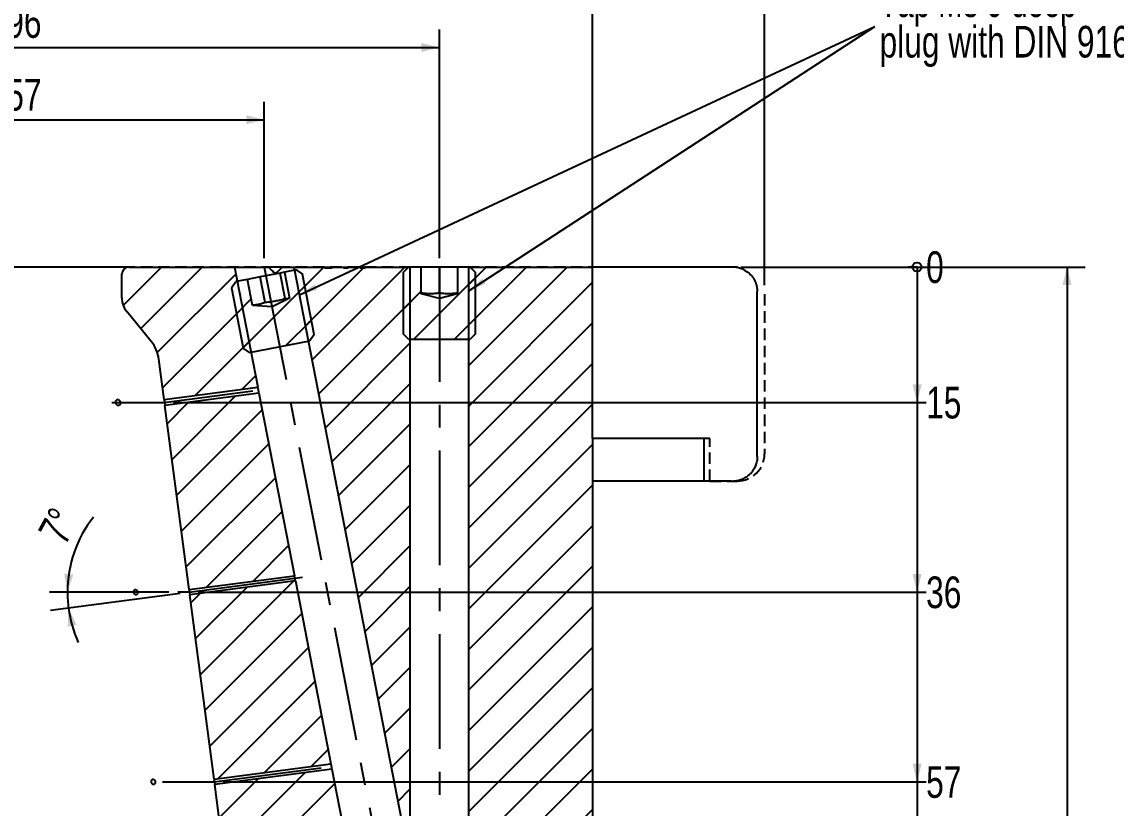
# Model space of a CAD drawing. Header units: millimetres. Extents: x 8 to 871, y 8 to 585.
# Drawn here: x 356 to 477.1, y 369.9 to 457 of the extents above; entities that cross this region are included whole.
import ezdxf

# ---------------------------------------------------------------- set-up
doc = ezdxf.new("R2010")
doc.units = ezdxf.units.MM
doc.linetypes.add('CENTERX2', pattern=[20.32, 12.7, -2.54, 2.54, -2.54])
doc.linetypes.add('HIDDEN', pattern=[1.905, 1.27, -0.635])
for name, color, linetype in [('CENTERLINE', 4, 'CENTERX2'), ('DIMENSIONS', 2, 'Continuous'), ('HATCH', 3, 'Continuous'), ('HIDDEN', 3, 'HIDDEN'), ('TEXT', 2, 'Continuous')]:
    doc.layers.add(name, color=color, linetype=linetype)
doc.layers.add('OUTLINE', color=7, linetype='Continuous', lineweight=25)
doc.styles.add('SLDTEXTSTYLE0', font='TXT', dxfattribs={"width": 0.75})
doc.styles.add('SLDTEXTSTYLE3', font='TXT', dxfattribs={"width": 0.692308})
doc.dimstyles.new('SLDDIMSTYLE1', dxfattribs={"dimtxt": 3.5, "dimasz": 2, "dimexe": 0, "dimexo": 0.0625, "dimgap": 0.875, "dimtad": 1, "dimdec": 0, "dimrnd": 1e-09, "dimzin": 12, "dimdsep": 46, "dimtxsty": 'SLDTEXTSTYLE0', "dimsah": 1, "dimcen": 0.09, "dimadec": 0, "dimazin": 3, "dimtfac": 1, "dimtdec": 0, "dimtofl": 0, "dimtmove": 0, "dimatfit": 3, "dimfxl": 0, "dimfrac": 2, "dimtolj": 1, "dimtzin": 12, "dimarcsym": 0})
doc.dimstyles.new('SLDDIMSTYLE18', dxfattribs={"dimtxt": 0.18, "dimasz": 2, "dimexe": 0, "dimexo": 0.0625, "dimgap": 0, "dimtad": 0, "dimtih": 1, "dimtoh": 1, "dimdec": 0, "dimrnd": 1e-09, "dimzin": 0, "dimdsep": 46, "dimtxsty": 'Standard', "dimsah": 1, "dimcen": 0.09, "dimadec": 0, "dimazin": 0, "dimtfac": 2, "dimtdec": 0, "dimtofl": 0, "dimtmove": 0, "dimatfit": 3, "dimfxl": 0, "dimfrac": 2, "dimtolj": 1, "dimtzin": 0, "dimarcsym": 0})
doc.dimstyles.new('SLDDIMSTYLE2', dxfattribs={"dimtxt": 3.5, "dimasz": 2, "dimexe": 0, "dimexo": 0.0625, "dimgap": 0.875, "dimtad": 1, "dimrnd": 1e-09, "dimzin": 12, "dimdsep": 46, "dimtxsty": 'SLDTEXTSTYLE0', "dimsah": 1, "dimcen": 0.09, "dimadec": 0, "dimazin": 3, "dimtfac": 1, "dimtofl": 0, "dimtmove": 0, "dimatfit": 3, "dimfxl": 0, "dimfrac": 2, "dimtolj": 1, "dimtzin": 12, "dimarcsym": 0})
doc.dimstyles.new('SLDDIMSTYLE3', dxfattribs={"dimtxt": 3.5, "dimasz": 2, "dimexe": 0, "dimexo": 0.0625, "dimgap": 0.875, "dimtad": 1, "dimrnd": 1e-09, "dimzin": 12, "dimdsep": 46, "dimtxsty": 'SLDTEXTSTYLE0', "dimsah": 1, "dimcen": 0.09, "dimadec": 0, "dimazin": 3, "dimtol": 1, "dimtp": 0.05, "dimtm": 0.05, "dimtfac": 1, "dimtofl": 0, "dimtmove": 0, "dimatfit": 3, "dimfxl": 0, "dimfrac": 2, "dimtolj": 1, "dimarcsym": 0})
doc.dimstyles.new('SLDDIMSTYLE4', dxfattribs={"dimtxt": 3.5, "dimasz": 2, "dimexe": 0, "dimexo": 0.0625, "dimgap": 0.875, "dimtad": 1, "dimrnd": 1e-09, "dimzin": 12, "dimdsep": 46, "dimtxsty": 'SLDTEXTSTYLE0', "dimsah": 1, "dimcen": 0.09, "dimadec": 0, "dimazin": 3, "dimtol": 1, "dimtp": 0.1, "dimtfac": 1, "dimtofl": 0, "dimtmove": 0, "dimatfit": 3, "dimfxl": 0, "dimfrac": 2, "dimtolj": 1, "dimarcsym": 0})
doc.dimstyles.new('SLDDIMSTYLE5', dxfattribs={"dimtxt": 3.5, "dimasz": 0.333333, "dimexe": 0, "dimexo": 0.0625, "dimgap": 0.875, "dimtad": 0, "dimtih": 1, "dimtoh": 1, "dimdec": 0, "dimrnd": 1e-09, "dimdsep": 46, "dimtxsty": 'SLDTEXTSTYLE0', "dimblk1": 'ORIGIN', "dimblk2": 'ORIGIN', "dimsah": 1, "dimcen": 0.09, "dimadec": 0, "dimazin": 2, "dimtfac": 1, "dimtdec": 0, "dimtofl": 0, "dimtmove": 0, "dimatfit": 3, "dimldrblk": 'ORIGIN', "dimfxl": 0, "dimfrac": 2, "dimtolj": 1, "dimtzin": 12, "dimarcsym": 0})
doc.dimstyles.new('SLDDIMSTYLE6', dxfattribs={"dimtxt": 3.5, "dimasz": 2, "dimexe": 0, "dimexo": 0.0625, "dimgap": 0.875, "dimtad": 0, "dimtih": 1, "dimtoh": 1, "dimrnd": 1e-09, "dimzin": 12, "dimdsep": 46, "dimtxsty": 'SLDTEXTSTYLE0', "dimsah": 1, "dimcen": 0.09, "dimadec": 0, "dimazin": 3, "dimtfac": 1, "dimtofl": 0, "dimtmove": 0, "dimatfit": 3, "dimfxl": 0, "dimfrac": 2, "dimtolj": 1, "dimtzin": 12, "dimarcsym": 0})
doc.dimstyles.new('SLDDIMSTYLE7', dxfattribs={"dimtxt": 3.5, "dimasz": 2, "dimexe": 0, "dimexo": 0.0625, "dimgap": 0.875, "dimtad": 1, "dimdec": 4, "dimzin": 12, "dimdsep": 46, "dimtxsty": 'SLDTEXTSTYLE0', "dimsah": 1, "dimcen": 0.09, "dimadec": 0, "dimazin": 3, "dimtfac": 1, "dimtdec": 0, "dimtofl": 0, "dimtmove": 0, "dimatfit": 3, "dimfxl": 0, "dimfrac": 2, "dimtolj": 1, "dimtzin": 12, "dimarcsym": 0})

# ---------------------------------------------------------------- blocks, each defined once
blk = doc.blocks.new('_D_1')
at = {"layer": 'DIMENSIONS'}
for p, q in [((325.59, 430.83), (325.59, 448.14)), ((382.83, 430.83), (382.83, 448.14)), ((325.59, 446.14), (382.83, 446.14))]:
    blk.add_line(p, q, dxfattribs=at)
for points in [[(325.59, 446.14), (327.59, 445.64), (327.59, 446.64)], [(382.83, 446.14), (380.83, 446.64), (380.83, 445.64)]]:
    blk.add_solid(points, dxfattribs=at)
at = {"layer": 'DIMENSIONS', "char_height": 3.5, "attachment_point": 1, "style": 'SLDTEXTSTYLE0'}
for s, insert in [('%%c', (348.99, 450.65)), ('57', (354.26, 450.65))]:
    blk.add_mtext(s, dxfattribs=dict(at, insert=insert))
blk = doc.blocks.new('_D_2')
at = {"layer": 'DIMENSIONS'}
for p, q in [((270.21, 427.83), (270.21, 472.14)), ((438.21, 427.83), (438.21, 472.14)), ((270.21, 470.14), (438.21, 470.14))]:
    blk.add_line(p, q, dxfattribs=at)
for points in [[(270.21, 470.14), (272.21, 469.64), (272.21, 470.64)], [(438.21, 470.14), (436.21, 470.64), (436.21, 469.64)]]:
    blk.add_solid(points, dxfattribs=at)
at = {"layer": 'DIMENSIONS', "char_height": 3.5, "attachment_point": 1, "style": 'SLDTEXTSTYLE0'}
for s, insert in [('%%c', (347.69, 474.65)), ('168', (352.97, 474.65))]:
    blk.add_mtext(s, dxfattribs=dict(at, insert=insert))
blk = doc.blocks.new('_Origin')
at = {"color": 0, "linetype": 'ByBlock', "lineweight": -2}
blk.add_line((0, 0), (-1, 0), dxfattribs=at)
blk.add_circle((0, 0), 0.5, dxfattribs=at)
blk = doc.blocks.new('_D_5')
at = {"layer": 'DIMENSIONS'}
blk.add_line((436.21, 429.83), (456.1, 429.83), dxfattribs=at)
blk.add_blockref('_Origin', (455.1, 429.83), dxfattribs=at)
at = {"layer": 'DIMENSIONS', "insert": (456.1, 431.57), "char_height": 3.5, "attachment_point": 1, "style": 'SLDTEXTSTYLE0'}
blk.add_mtext('0', dxfattribs=at)
blk = doc.blocks.new('_D_6')
at = {"layer": 'DIMENSIONS'}
for p, q in [((455.1, 429.83), (455.1, 414.83)), ((372.76, 414.83), (456.1, 414.83))]:
    blk.add_line(p, q, dxfattribs=at)
blk.add_solid([(455.1, 414.83), (455.6, 416.83), (454.6, 416.83)], dxfattribs=at)
at = {"layer": 'DIMENSIONS', "insert": (456.1, 416.57), "char_height": 3.5, "attachment_point": 1, "style": 'SLDTEXTSTYLE0'}
blk.add_mtext('15', dxfattribs=at)
blk = doc.blocks.new('_D_7')
at = {"layer": 'DIMENSIONS'}
for p, q in [((455.1, 414.83), (455.1, 393.83)), ((375.52, 393.83), (456.1, 393.83))]:
    blk.add_line(p, q, dxfattribs=at)
blk.add_solid([(455.1, 393.83), (455.6, 395.83), (454.6, 395.83)], dxfattribs=at)
at = {"layer": 'DIMENSIONS', "insert": (456.1, 395.57), "char_height": 3.5, "attachment_point": 1, "style": 'SLDTEXTSTYLE0'}
blk.add_mtext('36', dxfattribs=at)
blk = doc.blocks.new('_D_8')
at = {"layer": 'DIMENSIONS'}
for p, q in [((455.1, 393.83), (455.1, 372.83)), ((378.28, 372.83), (456.1, 372.83))]:
    blk.add_line(p, q, dxfattribs=at)
blk.add_solid([(455.1, 372.83), (455.6, 374.83), (454.6, 374.83)], dxfattribs=at)
at = {"layer": 'DIMENSIONS', "insert": (456.1, 374.57), "char_height": 3.5, "attachment_point": 1, "style": 'SLDTEXTSTYLE0'}
blk.add_mtext('57', dxfattribs=at)
blk = doc.blocks.new('_D_9')
at = {"layer": 'DIMENSIONS'}
for p, q in [((455.1, 372.83), (455.1, 351.83)), ((381.05, 351.83), (456.1, 351.83))]:
    blk.add_line(p, q, dxfattribs=at)
blk.add_solid([(455.1, 351.83), (455.6, 353.83), (454.6, 353.83)], dxfattribs=at)
at = {"layer": 'DIMENSIONS', "insert": (456.1, 353.57), "char_height": 3.5, "attachment_point": 1, "style": 'SLDTEXTSTYLE0'}
blk.add_mtext('78', dxfattribs=at)
blk = doc.blocks.new('_D_10')
at = {"layer": 'DIMENSIONS'}
for p, q in [((455.1, 351.83), (455.1, 330.83)), ((389.24, 330.83), (456.1, 330.83))]:
    blk.add_line(p, q, dxfattribs=at)
blk.add_solid([(455.1, 330.83), (455.6, 332.83), (454.6, 332.83)], dxfattribs=at)
at = {"layer": 'DIMENSIONS', "insert": (456.1, 332.57), "char_height": 3.5, "attachment_point": 1, "style": 'SLDTEXTSTYLE0'}
blk.add_mtext('99', dxfattribs=at)
blk = doc.blocks.new('_D_12')
at = {"layer": 'DIMENSIONS'}
for p, q in [((306.21, 432.85), (306.21, 456.14)), ((402.21, 430.83), (402.21, 456.14)), ((306.21, 454.14), (402.21, 454.14))]:
    blk.add_line(p, q, dxfattribs=at)
for points in [[(306.21, 454.14), (308.21, 453.64), (308.21, 454.64)], [(402.21, 454.14), (400.21, 454.64), (400.21, 453.64)]]:
    blk.add_solid(points, dxfattribs=at)
at = {"layer": 'DIMENSIONS', "char_height": 3.5, "attachment_point": 1, "style": 'SLDTEXTSTYLE0'}
for s, insert in [('%%c', (348.98, 458.65)), ('96', (354.26, 458.71))]:
    blk.add_mtext(s, dxfattribs=dict(at, insert=insert))
blk = doc.blocks.new('_D_16')
at = {"layer": 'DIMENSIONS'}
for p, q in [((372.26, 393.83), (359.04, 393.83)), ((373.53, 393.7), (359.17, 391.81))]:
    blk.add_line(p, q, dxfattribs=at)
for start, end in [(141.8625, 180), (180, 187.4918), (187.4918, 204.3214)]:
    blk.add_arc((374.52, 393.83), 13.48, start, end, dxfattribs=at)
for points in [[(361.04, 393.83), (361.69, 395.79), (360.69, 395.86)], [(361.15, 392.08), (361.07, 390.02), (362.05, 390.22)]]:
    blk.add_solid(points, dxfattribs=at)
at = {"layer": 'DIMENSIONS', "insert": (357.68, 400.54), "char_height": 3.5, "attachment_point": 1, "rotation": 61.2393, "style": 'SLDTEXTSTYLE0'}
blk.add_mtext('7°', dxfattribs=at)
blk = doc.blocks.new('_D_30')
at = {"layer": 'DIMENSIONS'}
for p, q in [((289.26, 411.83), (289.26, 464.14)), ((419.16, 411.83), (419.16, 464.14)), ((289.26, 462.14), (419.16, 462.14))]:
    blk.add_line(p, q, dxfattribs=at)
for points in [[(289.26, 462.14), (291.26, 461.64), (291.26, 462.64)], [(419.16, 462.14), (417.16, 462.64), (417.16, 461.64)]]:
    blk.add_solid(points, dxfattribs=at)
at = {"layer": 'DIMENSIONS', "attachment_point": 1, "style": 'SLDTEXTSTYLE0'}
for s, insert, char_height in [('+', (358.88, 469.61), 2.5), ('0,10', (360.9, 469.61), 2.5), ('%%c', (341.05, 466.65), 3.5), ('129,9', (346.33, 466.65), 3.5), ('0', (360.9, 465.64), 2.5)]:
    blk.add_mtext(s, dxfattribs=dict(at, insert=insert, char_height=char_height))
blk = doc.blocks.new('_D_31')
at = {"layer": 'DIMENSIONS'}
for p, q in [((435.59, 429.83), (473.7, 429.83)), ((471.7, 429.83), (471.7, 187.34)), ((387.93, 187.34), (473.7, 187.34))]:
    blk.add_line(p, q, dxfattribs=at)
for points in [[(471.7, 429.83), (471.2, 427.83), (472.2, 427.83)], [(471.7, 187.34), (472.2, 189.34), (471.2, 189.34)]]:
    blk.add_solid(points, dxfattribs=at)
at = {"layer": 'DIMENSIONS', "attachment_point": 1, "rotation": 90, "style": 'SLDTEXTSTYLE0'}
for s, insert, char_height in [('±0,05', (468.2, 311.09), 2.5), ('242,5', (467.19, 298.16), 3.5)]:
    blk.add_mtext(s, dxfattribs=dict(at, insert=insert, char_height=char_height))
blk = doc.blocks.new('SW_NOTE_0_5')
at = {"layer": 'TEXT', "color": 0, "char_height": 3.5, "attachment_point": 1}
for s, insert, style in [('Tap M8 9 deep', (0.54, 4.54), 'SLDTEXTSTYLE3'), ('plug with DIN 916 M8x8', (0.54, 0.06), 'SLDTEXTSTYLE0')]:
    blk.add_mtext(s, dxfattribs=dict(at, insert=insert, style=style))

msp = doc.modelspace()

# ---------------------------------------------------------------- hatches: boundary and pattern name
at = {"layer": 'HATCH'}
h = msp.add_hatch(dxfattribs=at)
h.set_pattern_fill('ANSI31', color=256, angle=3e-322, style=0)
edge = h.paths.add_edge_path(flags=0)
edge.add_line((367.05884, 429.03342), (367.05884, 426.43342))
edge.add_arc((369.45884, 426.43342), 2.4, 180, 219.2231758)
edge.add_line((367.59959, 424.9158), (370.31342, 421.59106))
edge.add_arc((367.29213, 419.12492), 3.9, 7.4918001, 39.2231758, ccw=False)
edge.add_line((371.15884, 419.63342), (371.74444, 415.18043))
edge.add_line((371.74444, 415.18043), (382.10204, 416.54253))
edge.add_line((382.10204, 416.54253), (379.51855, 429.83342))
edge.add_line((379.51855, 429.83342), (367.85884, 429.83342))
edge.add_arc((367.85884, 429.03342), 0.8, 90, 180)
h = msp.add_hatch(dxfattribs=at)
h.set_pattern_fill('ANSI31', color=256, style=0)
h.paths.add_polyline_path([(388.35612, 422.36416), (387.05862, 429.03922), (386.35516, 429.51372), (385.06317, 429.26258), (385.62446, 426.37498), (383.68546, 425.42927), (381.53338, 425.57976), (380.97209, 428.46735), (379.6801, 428.21621), (379.20561, 427.51275), (380.50311, 420.83769), (381.20657, 420.3632), (387.88163, 421.6607)], flags=0)
h = msp.add_hatch(dxfattribs=at)
h.set_pattern_fill('ANSI31', color=256, angle=3e-322, style=0)
h.paths.add_polyline_path([(389.53472, 429.83342), (386.14021, 429.83342), (398.95884, 363.88728), (398.95884, 429.83342), (394.00343, 429.83342), (394.00343, 429.73342), (393.44746, 429.73342), (393.44746, 429.83342), (392.13132, 429.83342), (392.13132, 429.73342), (391.57995, 429.73342), (391.57995, 429.83342), (390.32702, 429.83342), (390.32702, 429.73342), (389.53472, 429.73342)], flags=0)
h = msp.add_hatch(dxfattribs=at)
h.set_pattern_fill('ANSI31', color=256, style=0)
h.paths.add_polyline_path([(406.20884, 422.43342), (406.20884, 429.23342), (405.60884, 429.83342), (404.20884, 429.83342), (404.20884, 426.86932), (402.20884, 426.33342), (400.20884, 426.86932), (400.20884, 429.83342), (398.80884, 429.83342), (398.20884, 429.23342), (398.20884, 422.43342), (398.80884, 421.83342), (405.60884, 421.83342)], flags=0)
h = msp.add_hatch(dxfattribs=at)
h.set_pattern_fill('ANSI31', color=256, angle=3e-322, style=0)
edge = h.paths.add_edge_path(flags=0)
edge.add_arc((427.20884, 159.8852), 3, 270, 360)
edge.add_line((430.20884, 159.8852), (430.20884, 204.63342))
edge.add_line((430.20884, 204.63342), (424.35884, 204.63342))
edge.add_line((424.35884, 204.63342), (424.35884, 271.73342))
edge.add_line((424.35884, 271.73342), (411.35884, 271.73342))
edge.add_line((411.35884, 271.73342), (409.31591, 275.13342))
edge.add_line((409.31591, 275.13342), (411.35884, 278.53342))
edge.add_line((411.35884, 278.53342), (424.35884, 278.53342))
edge.add_line((424.35884, 278.53342), (424.35884, 284.73342))
edge.add_line((424.35884, 284.73342), (430.20884, 284.73342))
edge.add_line((430.20884, 284.73342), (430.20884, 333.84078))
edge.add_arc((427.20884, 333.84078), 3, 0, 45)
edge.add_line((429.33016, 335.9621), (419.15884, 346.13342))
edge.add_line((419.15884, 346.13342), (419.15884, 410.83342))
edge.add_line((419.15884, 410.83342), (419.15884, 429.83342))
edge.add_line((419.15884, 429.83342), (405.45884, 429.83342))
edge.add_line((405.45884, 429.83342), (405.45884, 156.8852))
edge.add_line((405.45884, 156.8852), (427.20884, 156.8852))
h = msp.add_hatch(dxfattribs=at)
h.set_pattern_fill('ANSI31', color=256, angle=3e-322, style=0)
h.paths.add_polyline_path([(382.23586, 415.8541), (371.83571, 414.48641), (374.5126, 394.13086), (386.16067, 395.66266)], flags=0)
h = msp.add_hatch(dxfattribs=at)
h.set_pattern_fill('ANSI31', color=256, angle=3e-322, style=0)
h.paths.add_polyline_path([(386.27537, 395.07258), (374.59083, 393.53598), (377.27424, 373.13086), (390.20975, 374.83196)], flags=0)
h = msp.add_hatch(dxfattribs=at)
h.set_pattern_fill('ANSI31', color=256, angle=3e-322, style=0)
h.paths.add_polyline_path([(390.32445, 374.24188), (377.35248, 372.53598), (380.03589, 352.13086), (394.25883, 354.00127)], flags=0)

# ---------------------------------------------------------------- linework, layer by layer
at = {"layer": 'CENTERLINE'}
for p, q in [((382.82938, 429.83342), (402.20884, 330.13474)), ((402.20884, 429.83342), (402.20884, 155.70133)), ((371.7603, 414.83342), (381.55914, 416.12203)), ((365.94242, 414.83342), (371.7603, 414.83342)), ((374.52195, 393.83342), (387.04408, 395.48017)), ((374.52195, 393.83342), (373.25703, 393.83342)), ((377.28359, 372.83342), (389.11353, 374.38914)), ((371.57636, 372.83342), (377.28359, 372.83342))]:
    msp.add_line(p, q, dxfattribs=at)
at = {"layer": 'HIDDEN'}
for p, q in [((435.20884, 429.83342), (273.20884, 429.83342)), ((435.20884, 429.83342), (273.20884, 429.83342)), ((438.20884, 426.83342), (438.20884, 409.13342)), ((432.15884, 410.83342), (419.15884, 410.83342)), ((432.15884, 406.13342), (432.15884, 410.83342)), ((432.15884, 406.13342), (435.20884, 406.13342))]:
    msp.add_line(p, q, dxfattribs=at)
msp.add_arc((435.20884, 409.13342), 3, 270, 0, dxfattribs=at)
at = {"layer": 'OUTLINE'}
for p, q in [((367.85884, 429.83342), (354.20884, 429.83342)), ((367.05884, 426.43342), (367.05884, 429.03342)), ((367.85884, 429.83342), (379.51855, 429.83342)), ((379.51855, 429.83342), (382.10204, 416.54252)), ((379.51855, 429.83342), (383.28111, 429.83342)), ((384.58365, 429.16937), (382.38112, 428.74124)), ((384.85093, 429.83342), (383.28819, 429.83342)), ((385.06317, 429.26257), (384.58365, 429.16937)), ((385.13341, 426.34111), (384.58365, 429.16937)), ((384.85093, 429.83342), (386.14021, 429.83342)), ((386.35516, 429.51372), (385.06317, 429.26257)), ((385.06317, 429.26257), (385.62446, 426.37498)), ((398.95884, 363.88728), (386.14021, 429.83342)), ((386.14021, 429.83342), (389.53472, 429.83342)), ((386.35516, 429.51372), (387.05862, 429.03922)), ((388.35612, 422.36415), (387.05862, 429.03922)), ((389.53472, 429.83342), (389.53472, 429.73342)), ((389.53472, 429.83342), (390.32702, 429.83342)), ((389.53472, 429.73342), (390.32702, 429.73342)), ((390.32702, 429.73342), (390.32702, 429.83342)), ((390.32702, 429.83342), (391.57995, 429.83342)), ((391.57995, 429.83342), (391.57995, 429.73342)), ((391.57995, 429.83342), (391.92522, 429.83342)), ((391.57995, 429.73342), (392.13131, 429.73342)), ((391.93344, 429.73342), (391.93344, 429.83342)), ((392.13131, 429.73342), (392.13131, 429.83342)), ((392.13131, 429.83342), (393.44746, 429.83342)), ((393.44746, 429.83342), (393.44746, 429.73342)), ((393.44746, 429.73342), (394.00343, 429.73342)), ((393.63115, 429.73342), (393.63115, 429.83342)), ((393.63936, 429.83342), (394.00343, 429.83342)), ((394.00343, 429.83342), (398.95884, 429.83342)), ((394.00343, 429.73342), (394.00343, 429.83342)), ((398.20884, 429.23341), (398.80884, 429.83342)), ((398.20884, 429.23341), (398.20884, 422.43342)), ((400.20884, 429.83342), (398.80884, 429.83342)), ((398.95884, 429.83342), (398.95884, 363.88728)), ((400.20884, 426.86931), (400.20884, 429.83342)), ((402.20884, 429.83342), (400.20884, 429.83342)), ((402.20884, 426.95222), (402.20884, 429.83342)), ((404.20884, 429.83342), (402.20884, 429.83342)), ((404.20884, 429.83342), (404.20884, 426.86931)), ((405.60884, 429.83342), (404.20884, 429.83342)), ((405.45884, 156.8852), (405.45884, 429.83342)), ((405.45884, 429.83342), (419.15884, 429.83342)), ((405.60884, 429.83342), (406.20884, 429.23341)), ((406.20884, 422.43342), (406.20884, 429.23341)), ((419.15884, 410.83342), (419.15884, 429.83342)), ((434.58918, 429.83342), (419.15884, 429.83342)), ((379.2056, 427.51276), (379.6801, 428.21621)), ((380.97209, 428.46736), (379.6801, 428.21621)), ((382.38112, 428.74124), (380.97209, 428.46736)), ((381.53338, 425.57975), (380.97209, 428.46736)), ((382.93087, 425.91297), (382.38112, 428.74124)), ((379.2056, 427.51276), (380.50311, 420.83769)), ((402.20884, 426.33342), (400.20884, 426.86931)), ((404.20884, 426.86931), (402.20884, 426.33342)), ((437.40339, 408.84014), (437.40339, 427.12655)), ((383.68546, 425.42926), (381.53338, 425.57975)), ((385.62446, 426.37498), (383.68546, 425.42926)), ((370.31342, 421.59105), (367.59959, 424.9158)), ((381.20657, 420.3632), (387.88163, 421.6607)), ((388.35612, 422.36415), (387.88163, 421.6607)), ((398.80884, 421.83342), (398.20884, 422.43342)), ((398.80884, 421.83342), (405.60884, 421.83342)), ((406.20884, 422.43342), (405.60884, 421.83342)), ((381.20657, 420.3632), (380.50311, 420.83769)), ((371.74444, 415.18043), (371.15884, 419.63341)), ((371.74444, 415.18043), (382.10204, 416.54252)), ((382.23586, 415.8541), (371.83571, 414.4864)), ((382.23586, 415.8541), (386.16067, 395.66266)), ((374.5126, 394.13086), (371.83571, 414.4864)), ((419.15884, 410.83342), (419.15884, 346.13342)), ((431.51475, 410.83342), (419.15884, 410.83342)), ((431.51475, 406.13342), (431.51475, 410.83342)), ((431.51475, 406.13342), (419.15884, 406.13342)), ((434.58918, 406.13342), (431.51475, 406.13342)), ((374.5126, 394.13086), (386.16067, 395.66266)), ((386.27537, 395.07257), (374.59083, 393.53598)), ((386.27537, 395.07257), (390.20975, 374.83196)), ((377.27424, 373.13086), (374.59083, 393.53598)), ((377.27424, 373.13086), (390.20975, 374.83196)), ((390.32445, 374.24188), (377.35248, 372.53598)), ((390.32445, 374.24188), (394.25883, 354.00127)), ((380.03589, 352.13086), (377.35248, 372.53598))]:
    msp.add_line(p, q, dxfattribs=at)
for centre, radius, start, end in [((367.85884, 429.03342), 0.8, 90, 180), ((369.45884, 426.43342), 2.4, 180, 219.2231758), ((367.29213, 419.12492), 3.9, 7.4918001, 39.2231758)]:
    msp.add_arc(centre, radius, start, end, dxfattribs=at)
for points, knots in [([(383.28111, 429.83342), (383.4096, 429.70751), (383.667, 429.45528), (383.92284, 429.20751), (384.05097, 429.08342)], [0, 0, 0, 0, 0.499167739, 1, 1, 1, 1]), ([(384.05097, 429.08342), (384.11996, 429.14905), (384.25794, 429.2803), (384.46091, 429.47118), (384.66028, 429.6573), (384.78738, 429.77472), (384.85093, 429.83342)], [0, 0, 0, 0, 0.247249108, 0.494479661, 0.747252239, 1, 1, 1, 1]), ([(391.93344, 429.83342), (391.9348, 429.83342), (391.93753, 429.83342), (391.96648, 429.83342), (392.02587, 429.83342), (392.09618, 429.83342), (392.13131, 429.83342)], [0, 0, 0, 0, 0.280231396, 0.560422231, 0.780306075, 1, 1, 1, 1]), ([(393.44746, 429.83342), (393.47727, 429.83342), (393.53687, 429.83342), (393.5866, 429.83342), (393.61571, 429.83342), (393.62948, 429.83342), (393.6306, 429.83342), (393.63115, 429.83342)], [0, 0, 0, 0, 0.186493376, 0.372836512, 0.559591531, 0.779787711, 1, 1, 1, 1]), ([(435.90339, 429.53504), (435.86714, 429.55188), (435.75492, 429.60402), (435.56062, 429.67771), (435.31687, 429.74901), (435.0655, 429.79937), (434.82145, 429.82854), (434.66222, 429.83189), (434.58918, 429.83342)], [0, 0, 0, 0, 0.088253444, 0.273222461, 0.458188186, 0.648468079, 0.838750251, 1, 1, 1, 1]), ([(435.90339, 429.53504), (435.99267, 429.48862), (436.17134, 429.39572), (436.39985, 429.23339), (436.59375, 429.06536), (436.75616, 428.89598), (436.9182, 428.69384), (437.07003, 428.45637), (437.20177, 428.18381), (437.30784, 427.88299), (437.37666, 427.55412), (437.40744, 427.29381), (437.40097, 427.15062), (437.39988, 427.12655)], [0, 0, 0, 0, 0.08861234, 0.177334634, 0.251789804, 0.326525619, 0.401094297, 0.505897653, 0.611091148, 0.716050242, 0.844786965, 0.973910786, 1, 1, 1, 1]), ([(402.20884, 426.95222), (402.04434, 426.92958), (401.71539, 426.88431), (401.21527, 426.86211), (400.71186, 426.8832), (400.37653, 426.92921), (400.20884, 426.95222)], [0, 0, 0, 0, 0.247646236, 0.495209938, 0.747561163, 1, 1, 1, 1]), ([(404.20884, 426.95222), (404.04434, 426.92958), (403.71539, 426.88431), (403.21527, 426.86211), (402.71186, 426.8832), (402.37653, 426.92921), (402.20884, 426.95222)], [0, 0, 0, 0, 0.247646236, 0.495210138, 0.747561163, 1, 1, 1, 1]), ([(382.93087, 425.91297), (382.87304, 425.89028), (382.7053, 425.82446), (382.42237, 425.73435), (382.07747, 425.65827), (381.77795, 425.62029), (381.59243, 425.61591), (381.52666, 425.61435)], [0, 0, 0, 0, 0.128362206, 0.372280364, 0.61615319, 0.863923451, 1, 1, 1, 1]), ([(385.13341, 426.34111), (384.95657, 426.28368), (384.60294, 426.16884), (384.05642, 426.03994), (383.49801, 425.95292), (383.11994, 425.92629), (382.93087, 425.91297)], [0, 0, 0, 0, 0.247645013, 0.495210054, 0.74756053, 1, 1, 1, 1]), ([(385.62446, 426.37498), (385.58635, 426.35878), (385.51013, 426.32637), (385.38916, 426.30794), (385.26363, 426.31186), (385.17682, 426.33136), (385.13341, 426.34111)], [0, 0, 0, 0, 0.248527494, 0.497041957, 0.748500231, 1, 1, 1, 1]), ([(382.23586, 415.8541), (382.23571, 415.85582), (382.23535, 415.86015), (382.23164, 415.90223), (382.22309, 415.98105), (382.20874, 416.08493), (382.18844, 416.20093), (382.1638, 416.31612), (382.13811, 416.41835), (382.11629, 416.4957), (382.10383, 416.53671), (382.10255, 416.54088), (382.10204, 416.54252)], [0, 0, 0, 0, 0.071173252, 0.178235524, 0.285405011, 0.392533499, 0.499326787, 0.606038799, 0.71339307, 0.821542165, 0.92948472, 1, 1, 1, 1]), ([(366.46699, 414.61502), (366.48948, 414.58714), (366.53447, 414.53137), (366.61884, 414.4883), (366.70373, 414.48228), (366.78134, 414.5162), (366.8426, 414.58569), (366.88099, 414.68311), (366.89241, 414.7975), (366.87573, 414.91599), (366.8328, 415.0252), (366.76825, 415.11281), (366.68907, 415.16889), (366.60395, 415.18705), (366.52241, 415.16525), (366.45373, 415.10595), (366.40593, 415.01592), (366.38457, 414.90521), (366.3926, 414.78686), (366.4235, 414.68655), (366.45489, 414.63492), (366.46699, 414.61502)], [0, 0, 0, 0, 0.053689855, 0.10738048, 0.161065345, 0.214742577, 0.268424281, 0.322117121, 0.375806809, 0.429487902, 0.483164466, 0.536849773, 0.590543253, 0.644231284, 0.697909716, 0.751589519, 0.805277392, 0.858969889, 0.912653194, 0.966329766, 1, 1, 1, 1]), ([(371.74444, 415.18043), (371.74466, 415.17848), (371.74518, 415.17377), (371.75014, 415.12955), (371.75945, 415.04944), (371.77223, 414.94435), (371.7873, 414.82694), (371.80309, 414.71036), (371.81589, 414.62019), (371.8263, 414.54898), (371.83402, 414.49747), (371.83515, 414.49007), (371.83571, 414.4864)], [0, 0, 0, 0, 0.076029495, 0.183352047, 0.290690032, 0.39804484, 0.505388482, 0.612713916, 0.720036756, 0.787382139, 0.894723675, 1, 1, 1, 1]), ([(437.40255, 408.84014), (437.40092, 408.75882), (437.39749, 408.58743), (437.36125, 408.32804), (437.30356, 408.08099), (437.22803, 407.85552), (437.13951, 407.64973), (437.03043, 407.447), (436.8826, 407.22342), (436.72001, 407.02858), (436.55045, 406.86314), (436.38475, 406.72303), (436.17287, 406.57167), (435.99409, 406.47888), (435.90339, 406.4318)], [0, 0, 0, 0, 0.088326989, 0.186148352, 0.283957053, 0.361730483, 0.439494235, 0.519233621, 0.598954795, 0.709359651, 0.76602119, 0.822671048, 0.910031783, 1, 1, 1, 1]), ([(434.58918, 406.13342), (434.73531, 406.13923), (434.95611, 406.14801), (435.24673, 406.20266), (435.46727, 406.25989), (435.68762, 406.33435), (435.83132, 406.39925), (435.90339, 406.4318)], [0, 0, 0, 0, 0.322392322, 0.487155664, 0.65192559, 0.825433892, 1, 1, 1, 1]), ([(386.27537, 395.07257), (386.27505, 395.07588), (386.27441, 395.08249), (386.26888, 395.1339), (386.25917, 395.2094), (386.2445, 395.30321), (386.2255, 395.40371), (386.2041, 395.49997), (386.18344, 395.58164), (386.16753, 395.63913), (386.16119, 395.66091), (386.16077, 395.66232), (386.16067, 395.66266)], [0, 0, 0, 0, 0.1072007719, 0.2143989145, 0.3216206366, 0.4287040386, 0.5355738937, 0.6426503316, 0.7503862998, 0.858514671, 0.9660593097, 1, 1, 1, 1]), ([(368.55299, 393.55096), (368.57713, 393.54361), (368.62542, 393.5289), (368.69502, 393.54961), (368.75259, 393.59997), (368.79215, 393.67724), (368.80933, 393.77196), (368.80233, 393.87369), (368.77197, 393.97089), (368.72154, 394.05261), (368.65657, 394.1096), (368.58422, 394.13541), (368.51255, 394.12711), (368.44968, 394.08564), (368.40282, 394.0157), (368.37743, 393.9252), (368.37654, 393.82441), (368.40027, 393.72455), (368.44591, 393.63746), (368.5003, 393.57897), (368.53833, 393.55875), (368.55299, 393.55096)], [0, 0, 0, 0, 0.053683404, 0.107366665, 0.161050294, 0.214740045, 0.268429428, 0.322114696, 0.37580008, 0.429483938, 0.483172377, 0.536862648, 0.590547028, 0.64423046, 0.697917757, 0.751606332, 0.805294047, 0.858977797, 0.91266349, 0.966350618, 1, 1, 1, 1]), ([(374.5126, 394.13086), (374.51269, 394.13012), (374.51296, 394.12779), (374.51621, 394.09992), (374.52366, 394.03749), (374.53423, 393.95164), (374.54691, 393.85258), (374.56038, 393.75137), (374.57308, 393.65947), (374.58211, 393.59607), (374.58837, 393.55274), (374.59066, 393.5371), (374.59081, 393.53615), (374.59083, 393.53598)], [0, 0, 0, 0, 0.050188075, 0.157511776, 0.264841157, 0.372178937, 0.479511047, 0.586838684, 0.694167532, 0.801497799, 0.868772853, 0.976097123, 1, 1, 1, 1]), ([(390.32445, 374.24188), (390.32413, 374.24518), (390.32349, 374.25179), (390.31796, 374.3032), (390.30824, 374.3787), (390.29357, 374.47252), (390.27458, 374.57302), (390.25317, 374.66928), (390.23252, 374.75095), (390.21661, 374.80843), (390.21026, 374.83022), (390.20985, 374.83163), (390.20975, 374.83196)], [0, 0, 0, 0, 0.107198923, 0.214396541, 0.321617739, 0.428700618, 0.535577731, 0.642646204, 0.750387929, 0.858515771, 0.966059884, 1, 1, 1, 1]), ([(370.67242, 372.5728), (370.69028, 372.59178), (370.72598, 372.62975), (370.75535, 372.71752), (370.76227, 372.81627), (370.74471, 372.91754), (370.70498, 373.0092), (370.64732, 373.08108), (370.57811, 373.12501), (370.50503, 373.136), (370.43628, 373.11283), (370.37967, 373.05813), (370.34174, 372.97806), (370.32691, 372.88169), (370.33696, 372.77992), (370.37074, 372.6842), (370.42433, 372.60534), (370.49163, 372.55206), (370.56458, 372.53085), (370.62714, 372.54076), (370.65983, 372.56389), (370.67242, 372.5728)], [0, 0, 0, 0, 0.053690544, 0.107378641, 0.161069109, 0.214752876, 0.268439709, 0.32212652, 0.375817207, 0.429505245, 0.48318986, 0.536873441, 0.590563211, 0.644254149, 0.697938647, 0.751621246, 0.805308919, 0.858998749, 0.912688256, 0.966373765, 1, 1, 1, 1]), ([(377.27424, 373.13086), (377.2745, 373.12872), (377.27506, 373.12392), (377.28008, 373.08178), (377.28873, 373.01081), (377.30021, 372.91927), (377.31334, 372.81821), (377.32669, 372.71892), (377.33721, 372.6431), (377.34555, 372.58409), (377.35131, 372.54403), (377.3521, 372.53855), (377.35248, 372.53598)], [0, 0, 0, 0, 0.086267073, 0.19359953, 0.300941105, 0.408279559, 0.515620925, 0.622956423, 0.730288202, 0.797537783, 0.904874994, 1, 1, 1, 1])]:
    msp.add_open_spline(points, degree=3, knots=knots, dxfattribs=at)

# ---------------------------------------------------------------- block references
at = {"layer": 'TEXT'}
msp.add_blockref('SW_NOTE_0_5', (450.40595, 456.4711), dxfattribs=at)

# ---------------------------------------------------------------- dimensions: what is measured, and where the dimension line sits
at = {"layer": 'DIMENSIONS'}
for base, p1, p2, dimstyle, picture, middle in [((438.20884, 470.14116), (270.20884, 426.83342), (438.20884, 426.83342), 'SLDDIMSTYLE2', '_D_2', (354.20884, 470.14116)), ((419.15884, 462.14116), (289.25884, 410.83342), (419.15884, 410.83342), 'SLDDIMSTYLE4', '_D_30', (354.20884, 462.14116)), ((402.20884, 454.14116), (306.20884, 431.85122), (402.20884, 429.83342), 'SLDDIMSTYLE2', '_D_12', (354.20884, 454.14116)), ((382.82938, 446.14116), (325.5883, 429.83342), (382.82938, 429.83342), 'SLDDIMSTYLE1', '_D_1', (354.20884, 446.14116))]:
    dim = msp.add_linear_dim(base=base, p1=p1, p2=p2, text='%%c<>', dimstyle=dimstyle, dxfattribs=at)
    dim.commit()
    dim.dimension.update_dxf_attribs({"geometry": picture, "text_midpoint": middle, "dimtype": 160})
for feature_location, offset, origin, dimstyle, picture, middle in [((435.2088394887, 429.8334182426), (20.8924600725, 0), (435.2088394887, 429.8334182426), 'SLDDIMSTYLE5', '_D_5', (457.394355158, 429.8334182426)), ((371.7603, 414.83342), (84.341, 0), (435.20884, 429.83342), 'SLDDIMSTYLE6', '_D_6', (458.68741, 414.83342)), ((374.52195, 393.83342), (81.57935, 0), (435.20884, 429.83342), 'SLDDIMSTYLE6', '_D_7', (458.68741, 393.83342)), ((377.28359, 372.83342), (78.81771, 0), (435.20884, 429.83342), 'SLDDIMSTYLE6', '_D_8', (458.68741, 372.83342)), ((380.04523, 351.83342), (76.05607, 0), (435.20884, 429.83342), 'SLDDIMSTYLE6', '_D_9', (458.68741, 351.83342)), ((388.23635, 330.83342), (67.86495, 0), (435.20884, 429.83342), 'SLDDIMSTYLE6', '_D_10', (458.68741, 330.83342))]:
    dim = msp.add_ordinate_dim(feature_location=feature_location, offset=offset, dtype=0, origin=origin, dimstyle=dimstyle, dxfattribs=at)
    dim.commit()
    dim.dimension.update_dxf_attribs({"geometry": picture, "text_midpoint": middle})
dim = msp.add_linear_dim(base=(471.70139, 187.3352), p1=(434.58919, 429.83342), p2=(386.93384, 187.3352), angle=90, dimstyle='SLDDIMSTYLE3', dxfattribs=at)
dim.commit()
dim.dimension.update_dxf_attribs({"geometry": '_D_31', "text_midpoint": (471.70139, 308.58431), "dimtype": 160})
dim = msp.add_angular_dim_2l(base=(361.06839, 392.95259), line1=((374.52195, 393.83342), (373.25703, 393.83342)), line2=((387.04408, 395.48017), (374.52195, 393.83342)), dimstyle='SLDDIMSTYLE7', dxfattribs=at)
dim.commit()
dim.dimension.update_dxf_attribs({"geometry": '_D_16', "text_midpoint": (362.70281, 400.32049), "dimtype": 162})

# ---------------------------------------------------------------- leaders
at = {"layer": 'TEXT'}
for points in [[(386.7361, 426.76782), (450.40595, 456.4711)], [(405.45884, 427.18337), (450.40595, 456.4711)]]:
    msp.add_leader(points, dimstyle='SLDDIMSTYLE18', dxfattribs=at)

doc.saveas('drawing.dxf')
